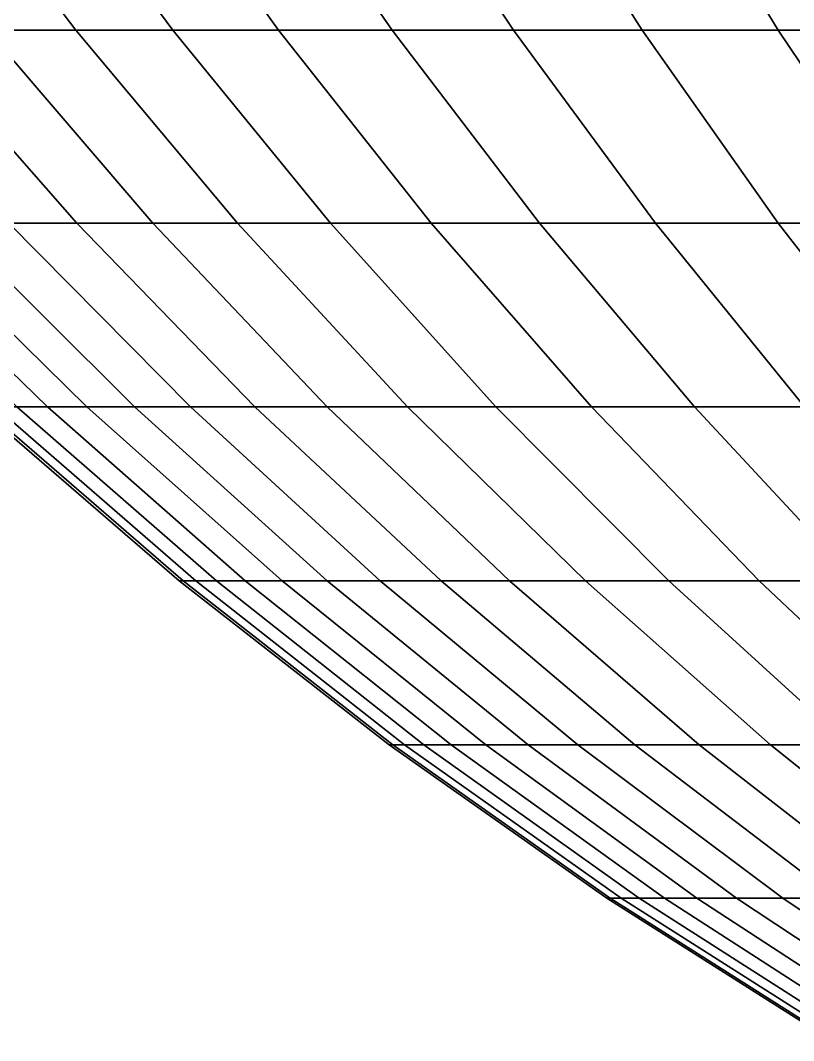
# Model space of a CAD drawing. Extents: x -610 to 610, y -610 to 610.
# Drawn here: x -404.6 to -317.7, y -522.9 to -408.3 of the extents above; entities that cross this region are included whole.
import ezdxf

# ---------------------------------------------------------------- set-up
doc = ezdxf.new("R2010")
doc.units = 0

msp = doc.modelspace()

# ---------------------------------------------------------------- linework, layer by layer
for points in [[(-408.317322, -409.382355, -193.11972), (-425.984314, -386.726135, -201.475586), (-415.585266, -386.726135, -222.134949), (-398.349548, -409.382355, -212.922272)], [(-398.349548, -409.382355, 212.922272), (-415.585266, -386.726135, 222.134949), (-425.984314, -386.726135, 201.475586), (-408.317322, -409.382355, 193.11972)], [(-398.349548, -409.382355, -212.922272), (-415.585266, -386.726135, -222.134949), (-404.185028, -386.726135, -242.259171), (-387.42215, -409.382355, -232.211884)], [(-387.42215, -409.382355, 232.211884), (-404.185028, -386.726135, 242.259171), (-415.585266, -386.726135, 222.134949), (-398.349548, -409.382355, 212.922272)], [(-387.42215, -409.382355, -232.211884), (-404.185028, -386.726135, -242.259171), (-391.811066, -386.726135, -261.799805), (-375.56134, -409.382355, -250.942078)], [(-375.56134, -409.382355, 250.942078), (-391.811066, -386.726135, 261.799805), (-404.185028, -386.726135, 242.259171), (-387.42215, -409.382355, 232.211884)], [(-375.56134, -409.382355, -250.942078), (-391.811066, -386.726135, -261.799805), (-378.493225, -386.726135, -280.709686), (-362.795837, -409.382355, -269.067719)], [(-362.795837, -409.382355, 269.067719), (-378.493225, -386.726135, 280.709686), (-391.811066, -386.726135, 261.799805), (-375.56134, -409.382355, 250.942078)], [(-362.795837, -409.382355, -269.067719), (-378.493225, -386.726135, -280.709686), (-364.263519, -386.726135, -298.943359), (-349.156311, -409.382355, -286.545166)], [(-349.156311, -409.382355, 286.545166), (-364.263519, -386.726135, 298.943359), (-378.493225, -386.726135, 280.709686), (-362.795837, -409.382355, 269.067719)], [(-349.156311, -409.382355, -286.545166), (-364.263519, -386.726135, -298.943359), (-349.156311, -386.726135, -316.456818), (-334.675598, -409.382355, -303.332306)], [(-334.675598, -409.382355, 303.332306), (-349.156311, -386.726135, 316.456818), (-364.263519, -386.726135, 298.943359), (-349.156311, -409.382355, 286.545166)], [(-334.675598, -409.382355, -303.332306), (-349.156311, -386.726135, -316.456818), (-333.207947, -386.726135, -333.207947), (-319.388672, -409.382355, -319.388672)], [(-319.388672, -409.382355, 319.388672), (-333.207947, -386.726135, 333.207947), (-349.156311, -386.726135, 316.456818), (-334.675598, -409.382355, 303.332306)], [(-319.388672, -409.382355, -319.388672), (-333.207947, -386.726135, -333.207947), (-316.456818, -386.726135, -349.156311), (-303.332306, -409.382355, -334.675598)], [(-303.332306, -409.382355, 334.675598), (-316.456818, -386.726135, 349.156311), (-333.207947, -386.726135, 333.207947), (-319.388672, -409.382355, 319.388672)], [(-405.854736, -431.052277, -145.217148), (-425.280212, -409.382355, -152.167694), (-417.301422, -409.382355, -172.851913), (-398.240417, -431.052277, -164.956573)], [(-398.240417, -431.052277, 164.956573), (-417.301422, -409.382355, 172.851913), (-425.280212, -409.382355, 152.167694), (-405.854736, -431.052277, 145.217148)], [(-398.240417, -431.052277, -164.956573), (-417.301422, -409.382355, -172.851913), (-408.317322, -409.382355, -193.11972), (-389.666656, -431.052277, -184.298599)], [(-389.666656, -431.052277, 184.298599), (-408.317322, -409.382355, 193.11972), (-417.301422, -409.382355, 172.851913), (-398.240417, -431.052277, 164.956573)], [(-389.666656, -431.052277, -184.298599), (-408.317322, -409.382355, -193.11972), (-398.349548, -409.382355, -212.922272), (-380.154205, -431.052277, -203.19664)], [(-380.154205, -431.052277, 203.19664), (-398.349548, -409.382355, 212.922272), (-408.317322, -409.382355, 193.11972), (-389.666656, -431.052277, 184.298599)], [(-380.154205, -431.052277, -203.19664), (-398.349548, -409.382355, -212.922272), (-387.42215, -409.382355, -232.211884), (-369.725861, -431.052277, -221.605164)], [(-369.725861, -431.052277, 221.605164), (-387.42215, -409.382355, 232.211884), (-398.349548, -409.382355, 212.922272), (-380.154205, -431.052277, 203.19664)], [(-369.725861, -431.052277, -221.605164), (-387.42215, -409.382355, -232.211884), (-375.56134, -409.382355, -250.942078), (-358.40686, -431.052277, -239.479828)], [(-358.40686, -431.052277, 239.479828), (-375.56134, -409.382355, 250.942078), (-387.42215, -409.382355, 232.211884), (-369.725861, -431.052277, 221.605164)], [(-358.40686, -431.052277, -239.479828), (-375.56134, -409.382355, -250.942078), (-362.795837, -409.382355, -269.067719), (-346.224426, -431.052277, -256.777557)], [(-346.224426, -431.052277, 256.777557), (-362.795837, -409.382355, 269.067719), (-375.56134, -409.382355, 250.942078), (-358.40686, -431.052277, 239.479828)], [(-346.224426, -431.052277, -256.777557), (-362.795837, -409.382355, -269.067719), (-349.156311, -409.382355, -286.545166), (-333.207947, -431.052277, -273.456665)], [(-333.207947, -431.052277, 273.456665), (-349.156311, -409.382355, 286.545166), (-362.795837, -409.382355, 269.067719), (-346.224426, -431.052277, 256.777557)], [(-333.207947, -431.052277, -273.456665), (-349.156311, -409.382355, -286.545166), (-334.675598, -409.382355, -303.332306), (-319.388672, -431.052277, -289.47702)], [(-319.388672, -431.052277, 289.47702), (-334.675598, -409.382355, 303.332306), (-349.156311, -409.382355, 286.545166), (-333.207947, -431.052277, 273.456665)], [(-319.388672, -431.052277, -289.47702), (-334.675598, -409.382355, -303.332306), (-319.388672, -409.382355, -319.388672), (-304.799988, -431.052277, -304.799988)], [(-304.799988, -431.052277, 304.799988), (-319.388672, -409.382355, 319.388672), (-334.675598, -409.382355, 303.332306), (-319.388672, -431.052277, 289.47702)], [(-304.799988, -431.052277, -304.799988), (-319.388672, -409.382355, -319.388672), (-303.332306, -409.382355, -334.675598), (-289.47702, -431.052277, -319.388672)], [(-289.47702, -431.052277, 319.388672), (-303.332306, -409.382355, 334.675598), (-319.388672, -409.382355, 319.388672), (-304.799988, -431.052277, 304.799988)], [(-404.951416, -451.683807, -60.068863), (-426.38681, -431.052277, -63.248505), (-422.769775, -431.052277, -84.094131), (-401.516174, -451.683807, -79.866539)], [(-401.516174, -451.683807, 79.866539), (-422.769775, -431.052277, 84.094131), (-426.38681, -431.052277, 63.248505), (-404.951416, -451.683807, 60.068863)], [(-401.516174, -451.683807, -79.866539), (-422.769775, -431.052277, -84.094131), (-418.134186, -431.052277, -104.737167), (-397.113647, -451.683807, -99.471786)], [(-397.113647, -451.683807, 99.471786), (-418.134186, -431.052277, 104.737167), (-422.769775, -431.052277, 84.094131), (-401.516174, -451.683807, 79.866539)], [(-397.113647, -451.683807, -99.471786), (-418.134186, -431.052277, -104.737167), (-412.491333, -431.052277, -125.127876), (-391.754456, -451.683807, -118.837425)], [(-391.754456, -451.683807, 118.837425), (-412.491333, -431.052277, 125.127876), (-418.134186, -431.052277, 104.737167), (-397.113647, -451.683807, 99.471786)], [(-391.754456, -451.683807, -118.837425), (-412.491333, -431.052277, -125.127876), (-405.854736, -431.052277, -145.217148), (-385.451508, -451.683807, -137.916748)], [(-385.451508, -451.683807, 137.916748), (-405.854736, -431.052277, 145.217148), (-412.491333, -431.052277, 125.127876), (-391.754456, -451.683807, 118.837425)], [(-385.451508, -451.683807, -137.916748), (-405.854736, -431.052277, -145.217148), (-398.240417, -431.052277, -164.956573), (-378.219971, -451.683807, -156.663834)], [(-378.219971, -451.683807, 156.663834), (-398.240417, -431.052277, 164.956573), (-405.854736, -431.052277, 145.217148), (-385.451508, -451.683807, 137.916748)], [(-378.219971, -451.683807, -156.663834), (-398.240417, -431.052277, -164.956573), (-389.666656, -431.052277, -184.298599), (-370.077271, -451.683807, -175.033508)], [(-370.077271, -451.683807, 175.033508), (-389.666656, -431.052277, 184.298599), (-398.240417, -431.052277, 164.956573), (-378.219971, -451.683807, 156.663834)], [(-370.077271, -451.683807, -175.033508), (-389.666656, -431.052277, -184.298599), (-380.154205, -431.052277, -203.19664), (-361.042999, -451.683807, -192.981491)], [(-361.042999, -451.683807, 192.981491), (-380.154205, -431.052277, 203.19664), (-389.666656, -431.052277, 184.298599), (-370.077271, -451.683807, 175.033508)], [(-361.042999, -451.683807, -192.981491), (-380.154205, -431.052277, -203.19664), (-369.725861, -431.052277, -221.605164), (-351.138947, -451.683807, -210.464584)], [(-351.138947, -451.683807, 210.464584), (-369.725861, -431.052277, 221.605164), (-380.154205, -431.052277, 203.19664), (-361.042999, -451.683807, 192.981491)], [(-351.138947, -451.683807, -210.464584), (-369.725861, -431.052277, -221.605164), (-358.40686, -431.052277, -239.479828), (-340.388947, -451.683807, -227.440643)], [(-340.388947, -451.683807, 227.440643), (-358.40686, -431.052277, 239.479828), (-369.725861, -431.052277, 221.605164), (-351.138947, -451.683807, 210.464584)], [(-340.388947, -451.683807, -227.440643), (-358.40686, -431.052277, -239.479828), (-346.224426, -431.052277, -256.777557), (-328.819, -451.683807, -243.868774)], [(-328.819, -451.683807, 243.868774), (-346.224426, -431.052277, 256.777557), (-358.40686, -431.052277, 239.479828), (-340.388947, -451.683807, 227.440643)], [(-328.819, -451.683807, -243.868774), (-346.224426, -431.052277, -256.777557), (-333.207947, -431.052277, -273.456665), (-316.456818, -451.683807, -259.709412)], [(-316.456818, -451.683807, 259.709412), (-333.207947, -431.052277, 273.456665), (-346.224426, -431.052277, 256.777557), (-328.819, -451.683807, 243.868774)], [(-316.456818, -451.683807, -259.709412), (-333.207947, -431.052277, -273.456665), (-319.388672, -431.052277, -289.47702), (-303.332306, -451.683807, -274.924377)], [(-303.332306, -451.683807, 274.924377), (-319.388672, -431.052277, 289.47702), (-333.207947, -431.052277, 273.456665), (-316.456818, -451.683807, 259.709412)], [(-303.332306, -451.683807, -274.924377), (-319.388672, -431.052277, -289.47702), (-304.799988, -431.052277, -304.799988), (-289.47702, -451.683807, -289.47702)], [(-289.47702, -451.683807, 289.47702), (-304.799988, -431.052277, 304.799988), (-319.388672, -431.052277, 289.47702), (-303.332306, -451.683807, 274.924377)], [(-386.726135, -471.227173), (-409.382355, -451.683807), (-408.889221, -451.683807, -20.087439), (-386.260315, -471.227173, -18.975754)], [(-386.260315, -471.227173, 18.975754), (-408.889221, -451.683807, 20.087439), (-409.382355, -451.683807), (-386.726135, -471.227173)], [(-386.260315, -471.227173, -18.975754), (-408.889221, -451.683807, -20.087439), (-407.411041, -451.683807, -40.126484), (-384.863922, -471.227173, -37.905792)], [(-384.863922, -471.227173, 37.905792), (-407.411041, -451.683807, 40.126484), (-408.889221, -451.683807, 20.087439), (-386.260315, -471.227173, 18.975754)], [(-384.863922, -471.227173, -37.905792), (-407.411041, -451.683807, -40.126484), (-404.951416, -451.683807, -60.068863), (-382.540436, -471.227173, -56.744511)], [(-382.540436, -471.227173, 56.744511), (-404.951416, -451.683807, 60.068863), (-407.411041, -451.683807, 40.126484), (-384.863922, -471.227173, 37.905792)], [(-382.540436, -471.227173, -56.744511), (-404.951416, -451.683807, -60.068863), (-401.516174, -451.683807, -79.866539), (-379.295319, -471.227173, -75.446533)], [(-379.295319, -471.227173, 75.446533), (-401.516174, -451.683807, 79.866539), (-404.951416, -451.683807, 60.068863), (-382.540436, -471.227173, 56.744511)], [(-379.295319, -471.227173, -75.446533), (-401.516174, -451.683807, -79.866539), (-397.113647, -451.683807, -99.471786), (-375.136444, -471.227173, -93.966782)], [(-375.136444, -471.227173, 93.966782), (-397.113647, -451.683807, 99.471786), (-401.516174, -451.683807, 79.866539), (-379.295319, -471.227173, 75.446533)], [(-375.136444, -471.227173, -93.966782), (-397.113647, -451.683807, -99.471786), (-391.754456, -451.683807, -118.837425), (-370.073853, -471.227173, -112.260674)], [(-370.073853, -471.227173, 112.260674), (-391.754456, -451.683807, 118.837425), (-397.113647, -451.683807, 99.471786), (-375.136444, -471.227173, 93.966782)], [(-370.073853, -471.227173, -112.260674), (-391.754456, -451.683807, -118.837425), (-385.451508, -451.683807, -137.916748), (-364.11972, -471.227173, -130.284119)], [(-364.11972, -471.227173, 130.284119), (-385.451508, -451.683807, 137.916748), (-391.754456, -451.683807, 118.837425), (-370.073853, -471.227173, 112.260674)], [(-364.11972, -471.227173, -130.284119), (-385.451508, -451.683807, -137.916748), (-378.219971, -451.683807, -156.663834), (-357.288361, -471.227173, -147.993698)], [(-357.288361, -471.227173, 147.993698), (-378.219971, -451.683807, 156.663834), (-385.451508, -451.683807, 137.916748), (-364.11972, -471.227173, 130.284119)], [(-357.288361, -471.227173, -147.993698), (-378.219971, -451.683807, -156.663834), (-370.077271, -451.683807, -175.033508), (-349.596283, -471.227173, -165.346741)], [(-349.596283, -471.227173, 165.346741), (-370.077271, -451.683807, 175.033508), (-378.219971, -451.683807, 156.663834), (-357.288361, -471.227173, 147.993698)], [(-349.596283, -471.227173, -165.346741), (-370.077271, -451.683807, -175.033508), (-361.042999, -451.683807, -192.981491), (-341.061981, -471.227173, -182.301453)], [(-341.061981, -471.227173, 182.301453), (-361.042999, -451.683807, 192.981491), (-370.077271, -451.683807, 175.033508), (-349.596283, -471.227173, 165.346741)], [(-341.061981, -471.227173, -182.301453), (-361.042999, -451.683807, -192.981491), (-351.138947, -451.683807, -210.464584), (-331.706085, -471.227173, -198.816971)], [(-331.706055, -471.227173, 198.816971), (-351.138947, -451.683807, 210.464584), (-361.042999, -451.683807, 192.981491), (-341.061981, -471.227173, 182.301453)], [(-331.706085, -471.227173, -198.816971), (-351.138947, -451.683807, -210.464584), (-340.388947, -451.683807, -227.440643), (-321.551056, -471.227173, -214.853531)], [(-321.551056, -471.227173, 214.853531), (-340.388947, -451.683807, 227.440643), (-351.138947, -451.683807, 210.464584), (-331.706055, -471.227173, 198.816971)], [(-321.551056, -471.227173, -214.853531), (-340.388947, -451.683807, -227.440643), (-328.819, -451.683807, -243.868774), (-310.621338, -471.227173, -230.372498)], [(-310.621338, -471.227173, 230.372498), (-328.819, -451.683807, 243.868774), (-340.388947, -451.683807, 227.440643), (-321.551056, -471.227173, 214.853531)], [(-310.621338, -471.227173, -230.372498), (-328.819, -451.683807, -243.868774), (-316.456818, -451.683807, -259.709412), (-298.943359, -471.227173, -245.336472)], [(-298.943359, -471.227173, 245.336472), (-316.456818, -451.683807, 259.709412), (-328.819, -451.683807, 243.868774), (-310.621338, -471.227173, 230.372498)], [(-363.138306, -489.635315), (-386.726135, -471.227173), (-386.260315, -471.227173, -18.975754), (-362.700867, -489.635315, -17.818352)], [(-362.700867, -489.635315, 17.818352), (-386.260315, -471.227173, 18.975754), (-386.726135, -471.227173), (-363.138306, -489.635315)], [(-362.700867, -489.635315, -17.818352), (-386.260315, -471.227173, -18.975754), (-384.863922, -471.227173, -37.905792), (-361.389679, -489.635315, -35.593777)], [(-361.389679, -489.635315, 35.593777), (-384.863922, -471.227173, 37.905792), (-386.260315, -471.227173, 18.975754), (-362.700867, -489.635315, 17.818352)], [(-361.389679, -489.635315, -35.593777), (-384.863922, -471.227173, -37.905792), (-382.540436, -471.227173, -56.744511), (-359.207886, -489.635315, -53.283451)], [(-359.207886, -489.635315, 53.283451), (-382.540436, -471.227173, 56.744511), (-384.863922, -471.227173, 37.905792), (-361.389679, -489.635315, 35.593777)], [(-359.207886, -489.635315, -53.283451), (-382.540436, -471.227173, -56.744511), (-379.295319, -471.227173, -75.446533), (-356.160706, -489.635315, -70.844765)], [(-356.160706, -489.635315, 70.844765), (-379.295319, -471.227173, 75.446533), (-382.540436, -471.227173, 56.744511), (-359.207886, -489.635315, 53.283451)], [(-356.160706, -489.635315, -70.844765), (-379.295319, -471.227173, -75.446533), (-375.136444, -471.227173, -93.966782), (-352.255493, -489.635315, -88.235413)], [(-352.255493, -489.635315, 88.235413), (-375.136444, -471.227173, 93.966782), (-379.295319, -471.227173, 75.446533), (-356.160706, -489.635315, 70.844765)], [(-352.255493, -489.635315, -88.235413), (-375.136444, -471.227173, -93.966782), (-370.073853, -471.227173, -112.260674), (-347.501678, -489.635315, -105.413475)], [(-347.501678, -489.635315, 105.413475), (-370.073853, -471.227173, 112.260674), (-375.136444, -471.227173, 93.966782), (-352.255493, -489.635315, 88.235413)], [(-347.501678, -489.635315, -105.413475), (-370.073853, -471.227173, -112.260674), (-364.11972, -471.227173, -130.284119), (-341.910706, -489.635315, -122.337608)], [(-341.910706, -489.635315, 122.337608), (-364.11972, -471.227173, 130.284119), (-370.073853, -471.227173, 112.260674), (-347.501678, -489.635315, 105.413475)], [(-341.910706, -489.635315, -122.337608), (-364.11972, -471.227173, -130.284119), (-357.288361, -471.227173, -147.993698), (-335.496063, -489.635315, -138.96701)], [(-335.496063, -489.635315, 138.96701), (-357.288361, -471.227173, 147.993698), (-364.11972, -471.227173, 130.284119), (-341.910706, -489.635315, 122.337608)], [(-335.496063, -489.635315, -138.96701), (-357.288361, -471.227173, -147.993698), (-349.596283, -471.227173, -165.346741), (-328.273132, -489.635315, -155.261642)], [(-328.273132, -489.635315, 155.261642), (-349.596283, -471.227173, 165.346741), (-357.288361, -471.227173, 147.993698), (-335.496063, -489.635315, 138.96701)], [(-328.273132, -489.635315, -155.261642), (-349.596283, -471.227173, -165.346741), (-341.061981, -471.227173, -182.301453), (-320.259369, -489.635315, -171.182205)], [(-320.259369, -489.635315, 171.182205), (-341.061981, -471.227173, 182.301453), (-349.596283, -471.227173, 165.346741), (-328.273132, -489.635315, 155.261642)], [(-320.259369, -489.635315, -171.182205), (-341.061981, -471.227173, -182.301453), (-331.706085, -471.227173, -198.816971), (-311.474121, -489.635315, -186.690399)], [(-311.474121, -489.635315, 186.690399), (-331.706055, -471.227173, 198.816971), (-341.061981, -471.227173, 182.301453), (-320.259369, -489.635315, 171.182205)], [(-311.474121, -489.635315, -186.690399), (-331.706085, -471.227173, -198.816971), (-321.551056, -471.227173, -214.853531), (-301.938446, -489.635315, -201.748825)], [(-301.938446, -489.635315, 201.748825), (-321.551056, -471.227173, 214.853531), (-331.706055, -471.227173, 198.816971), (-311.474121, -489.635315, 186.690399)], [(-301.938446, -489.635315, -201.748825), (-321.551056, -471.227173, -214.853531), (-310.621338, -471.227173, -230.372498), (-291.675415, -489.635315, -216.321228)], [(-291.675415, -489.635315, 216.321228), (-310.621338, -471.227173, 230.372498), (-321.551056, -471.227173, 214.853531), (-301.938446, -489.635315, 201.748825)], [(-338.675629, -506.863861), (-363.138306, -489.635315), (-362.700867, -489.635315, -17.818352), (-338.267639, -506.863861, -16.618025)], [(-338.267639, -506.863861, 16.618025), (-362.700867, -489.635315, 17.818352), (-363.138306, -489.635315), (-338.675629, -506.863861)], [(-338.267639, -506.863861, -16.618025), (-362.700867, -489.635315, -17.818352), (-361.389679, -489.635315, -35.593777), (-337.0448, -506.863861, -33.196014)], [(-337.0448, -506.863861, 33.196014), (-361.389679, -489.635315, 35.593777), (-362.700867, -489.635315, 17.818352), (-338.267639, -506.863861, 16.618025)], [(-337.0448, -506.863861, -33.196014), (-361.389679, -489.635315, -35.593777), (-359.207886, -489.635315, -53.283451), (-335.009979, -506.863861, -49.694031)], [(-335.009979, -506.863861, 49.694031), (-359.207886, -489.635315, 53.283451), (-361.389679, -489.635315, 35.593777), (-337.0448, -506.863861, 33.196014)], [(-335.009979, -506.863861, -49.694031), (-359.207886, -489.635315, -53.283451), (-356.160706, -489.635315, -70.844765), (-332.16806, -506.863861, -66.072334)], [(-332.16806, -506.863861, 66.072334), (-356.160706, -489.635315, 70.844765), (-359.207886, -489.635315, 53.283451), (-335.009979, -506.863861, 49.694031)], [(-332.16806, -506.863861, -66.072334), (-356.160706, -489.635315, -70.844765), (-352.255493, -489.635315, -88.235413), (-328.525909, -506.863861, -82.291458)], [(-328.525909, -506.863861, 82.291458), (-352.255493, -489.635315, 88.235413), (-356.160706, -489.635315, 70.844765), (-332.16806, -506.863861, 66.072334)], [(-328.525909, -506.863861, -82.291458), (-352.255493, -489.635315, -88.235413), (-347.501678, -489.635315, -105.413475), (-324.092346, -506.863861, -98.31234)], [(-324.092346, -506.863861, 98.31234), (-347.501678, -489.635315, 105.413475), (-352.255493, -489.635315, 88.235413), (-328.525909, -506.863861, 82.291458)], [(-324.092346, -506.863861, -98.31234), (-347.501678, -489.635315, -105.413475), (-341.910706, -489.635315, -122.337608), (-318.878021, -506.863861, -114.096382)], [(-318.878021, -506.863861, 114.096382), (-341.910706, -489.635315, 122.337608), (-347.501678, -489.635315, 105.413475), (-324.092346, -506.863861, 98.31234)], [(-318.878021, -506.863861, -114.096382), (-341.910706, -489.635315, -122.337608), (-335.496063, -489.635315, -138.96701), (-312.895477, -506.863861, -129.605545)], [(-312.895477, -506.863861, 129.605545), (-335.496063, -489.635315, 138.96701), (-341.910706, -489.635315, 122.337608), (-318.878021, -506.863861, 114.096382)], [(-312.895477, -506.863861, -129.605545), (-335.496063, -489.635315, -138.96701), (-328.273132, -489.635315, -155.261642), (-306.159149, -506.863861, -144.802475)], [(-306.159149, -506.863861, 144.802475), (-328.273132, -489.635315, 155.261642), (-335.496063, -489.635315, 138.96701), (-312.895477, -506.863861, 129.605545)], [(-306.159149, -506.863861, -144.802475), (-328.273132, -489.635315, -155.261642), (-320.259369, -489.635315, -171.182205), (-298.685211, -506.863861, -159.650574)], [(-298.685211, -506.863861, 159.650574), (-320.259369, -489.635315, 171.182205), (-328.273132, -489.635315, 155.261642), (-306.159149, -506.863861, 144.802475)], [(-298.685211, -506.863861, -159.650574), (-320.259369, -489.635315, -171.182205), (-311.474121, -489.635315, -186.690399), (-290.49176, -506.863861, -174.114059)], [(-290.49176, -506.863861, 174.114059), (-311.474121, -489.635315, 186.690399), (-320.259369, -489.635315, 171.182205), (-298.685211, -506.863861, 159.650574)], [(-313.397034, -522.871338), (-338.675629, -506.863861), (-338.267639, -506.863861, -16.618025), (-313.019531, -522.871338, -15.377664)], [(-313.019531, -522.871338, 15.377664), (-338.267639, -506.863861, 16.618025), (-338.675629, -506.863861), (-313.397034, -522.871338)], [(-313.019531, -522.871338, -15.377664), (-338.267639, -506.863861, -16.618025), (-337.0448, -506.863861, -33.196014), (-311.887939, -522.871338, -30.718281)], [(-311.887939, -522.871338, 30.718281), (-337.0448, -506.863861, 33.196014), (-338.267639, -506.863861, 16.618025), (-313.019531, -522.871338, 15.377664)], [(-311.887939, -522.871338, -30.718281), (-337.0448, -506.863861, -33.196014), (-335.009979, -506.863861, -49.694031), (-310.004974, -522.871338, -45.984894)], [(-310.004974, -522.871338, 45.984894), (-335.009979, -506.863861, 49.694031), (-337.0448, -506.863861, 33.196014), (-311.887939, -522.871338, 30.718281)], [(-310.004974, -522.871338, -45.984894), (-335.009979, -506.863861, -49.694031), (-332.16806, -506.863861, -66.072334), (-307.375214, -522.871338, -61.140728)], [(-307.375214, -522.871338, 61.140728), (-332.16806, -506.863861, 66.072334), (-335.009979, -506.863861, 49.694031), (-310.004974, -522.871338, 45.984894)], [(-307.375214, -522.871338, -61.140728), (-332.16806, -506.863861, -66.072334), (-328.525909, -506.863861, -82.291458), (-304.004913, -522.871338, -76.149269)], [(-304.004913, -522.871338, 76.149269), (-328.525909, -506.863861, 82.291458), (-332.16806, -506.863861, 66.072334), (-307.375214, -522.871338, 61.140728)], [(-304.004913, -522.871338, -76.149269), (-328.525909, -506.863861, -82.291458), (-324.092346, -506.863861, -98.31234), (-299.902252, -522.871338, -90.97435)], [(-299.902252, -522.871338, 90.97435), (-324.092346, -506.863861, 98.31234), (-328.525909, -506.863861, 82.291458), (-304.004913, -522.871338, 76.149269)], [(-299.902252, -522.871338, -90.97435), (-324.092346, -506.863861, -98.31234), (-318.878021, -506.863861, -114.096382), (-295.077118, -522.871338, -105.580284)], [(-295.077118, -522.871338, 105.580284), (-318.878021, -506.863861, 114.096382), (-324.092346, -506.863861, 98.31234), (-299.902252, -522.871338, 90.97435)], [(-295.077118, -522.871338, -105.580284), (-318.878021, -506.863861, -114.096382), (-312.895477, -506.863861, -129.605545), (-289.541107, -522.871338, -119.931854)], [(-289.541107, -522.871338, 119.931854), (-312.895477, -506.863861, 129.605545), (-318.878021, -506.863861, 114.096382), (-295.077118, -522.871338, 105.580284)]]:
    msp.add_3dface(points)

doc.saveas('drawing.dxf')
